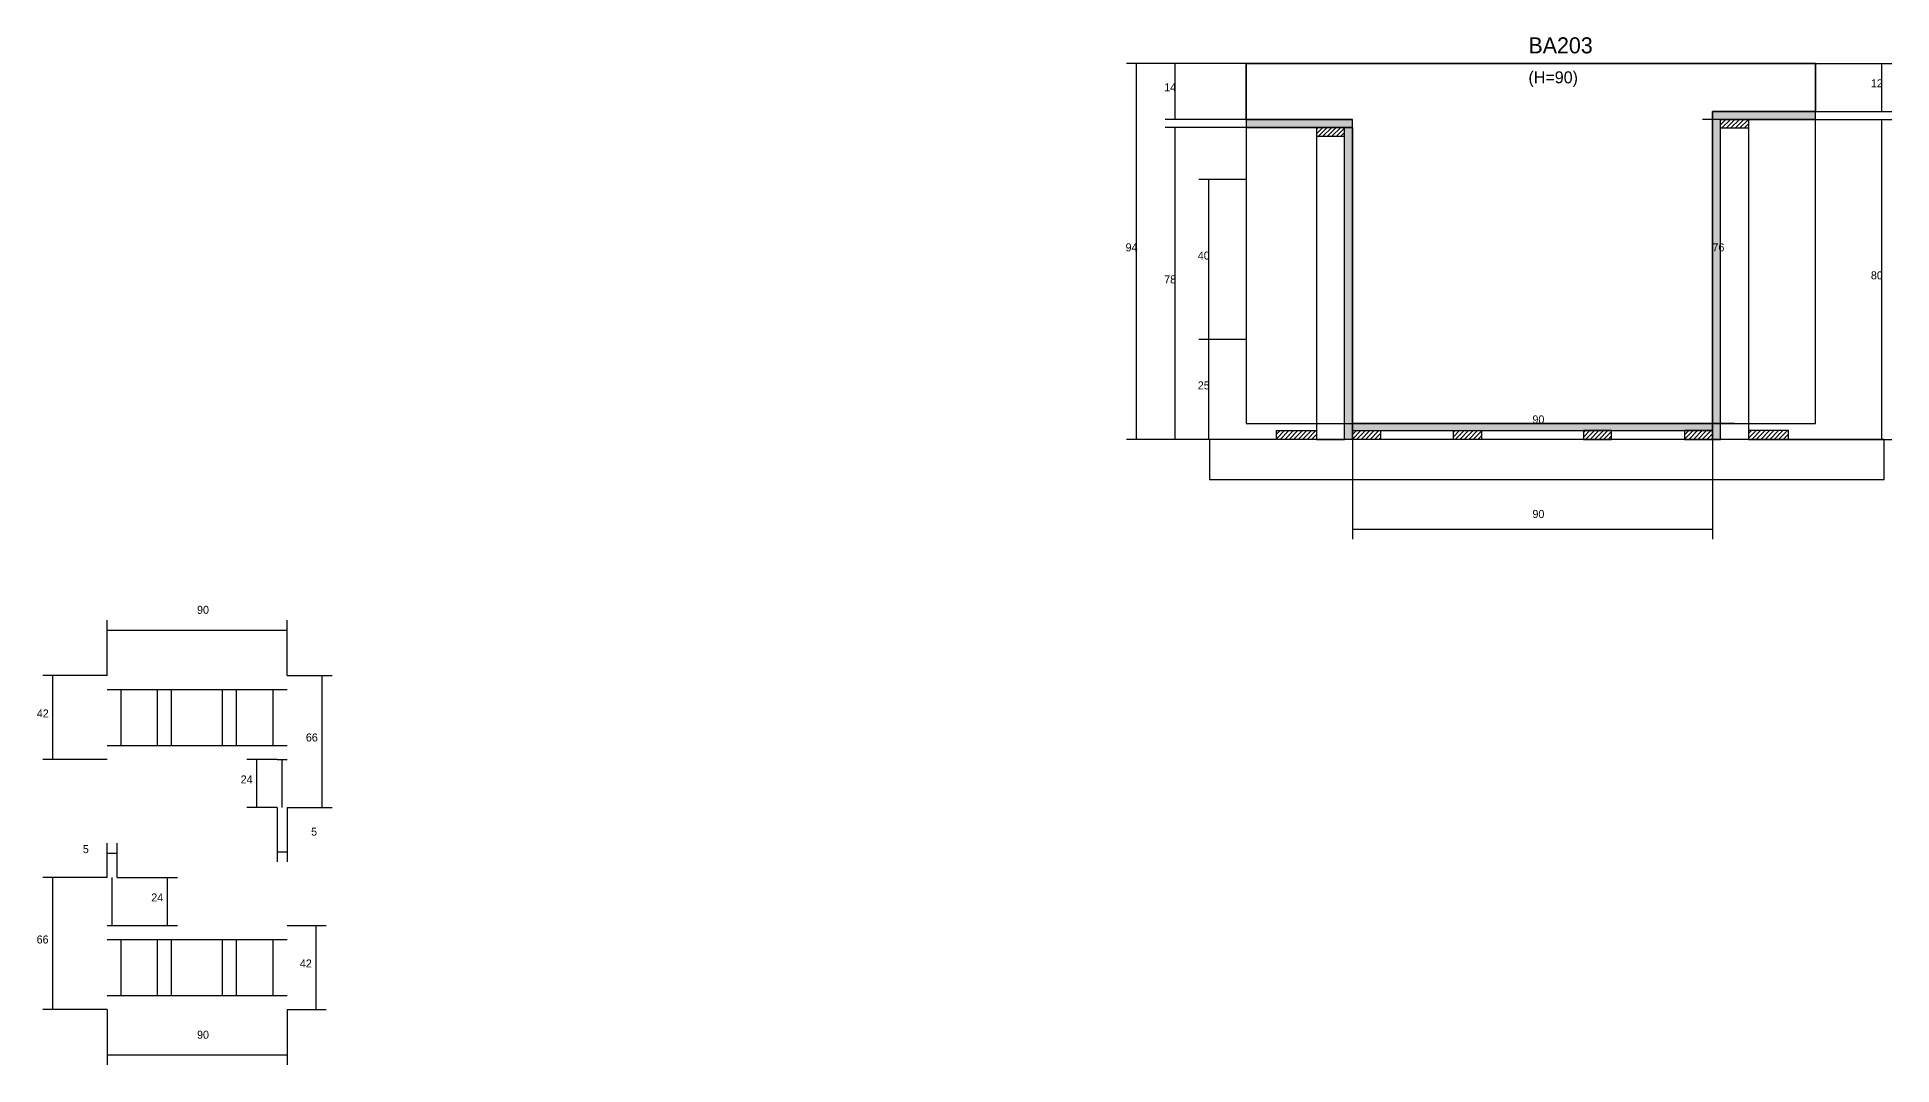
# Model space of a CAD drawing. Header units: metres. Extents: x 3887 to 5656, y 1753 to 2309.
# Drawn here: x 3887 to 4814, y 1755 to 2269 of the extents above; entities that cross this region are included whole.
import ezdxf

# ---------------------------------------------------------------- set-up
doc = ezdxf.new("R2010")
doc.units = ezdxf.units.M
for name, color, linetype in [('CONCRETO', 251, 'Continuous'), ('COTA', 241, 'Continuous'), ('Cota Seção (2x)', 4, 'Continuous'), ('Hachura', 253, 'Continuous'), ('Madeira', 126, 'Continuous'), ('Painéis', 200, 'Continuous'), ('SARR_2.2x7', 40, 'Continuous'), ('SARR_EDITAR', 141, 'Continuous'), ('Texto Seção', 7, 'Continuous')]:
    doc.layers.add(name, color=color, linetype=linetype)

msp = doc.modelspace()

# ---------------------------------------------------------------- hatches: boundary and pattern name
at = {"layer": 'Hachura'}
h = msp.add_hatch(color=8, dxfattribs=at)
h.dxf.hatch_style = 1
h.paths.add_polyline_path([(4544.3, 2223.8), (4544.3, 2227.8), (4544.3, 2227.8), (4491.2, 2227.8), (4491.2, 2227.8), (4491.2, 2223.8), (4491.2, 2223.8), (4544.3, 2223.8)])
h = msp.add_hatch(color=8, dxfattribs=at)
h.dxf.hatch_style = 1
h.paths.add_polyline_path([(4724.3, 2227.8), (4724.3, 2231.8), (4724.3, 2231.8), (4775.7, 2231.8), (4775.7, 2231.8), (4775.7, 2227.8), (4775.7, 2227.8), (4724.3, 2227.8)])
h = msp.add_hatch(color=8, dxfattribs=at)
h.dxf.hatch_style = 1
h.paths.add_polyline_path([(4728.3, 2227.8), (4724.3, 2227.8), (4724.3, 2227.8), (4724.3, 2067.8), (4724.3, 2067.8), (4728.3, 2067.8), (4728.3, 2067.8), (4728.3, 2227.8)])
h = msp.add_hatch(dxfattribs=at)
h.set_pattern_fill('ANSI31', scale=0.5)
h.paths.add_polyline_path([(4728.3, 2223.4), (4728.3, 2227.8), (4728.3, 2227.8), (4742.3, 2227.8), (4742.3, 2227.8), (4742.3, 2223.4), (4742.3, 2223.4), (4728.3, 2223.4)])
h = msp.add_hatch(dxfattribs=at)
h.set_pattern_fill('ANSI31', scale=0.5)
h.paths.add_polyline_path([(4540.3, 2219.4), (4540.3, 2223.8), (4540.3, 2223.8), (4526.3, 2223.8), (4526.3, 2223.8), (4526.3, 2219.4), (4526.3, 2219.4), (4540.3, 2219.4)])
h = msp.add_hatch(color=8, dxfattribs=at)
h.dxf.hatch_style = 1
h.paths.add_polyline_path([(4540.3, 2223.8), (4544.3, 2223.8), (4544.3, 2223.8), (4544.3, 2067.8), (4544.3, 2067.8), (4540.3, 2067.8), (4540.3, 2067.8), (4540.3, 2223.8)])
h = msp.add_hatch(dxfattribs=at)
h.set_pattern_fill('ANSI31', scale=0.5)
h.paths.add_polyline_path([(4506.3, 2067.8), (4506.3, 2072.2), (4506.3, 2072.2), (4526.3, 2072.2), (4526.3, 2072.2), (4526.3, 2067.8), (4526.3, 2067.8), (4506.3, 2067.8)])
h = msp.add_hatch(color=8, dxfattribs=at)
h.dxf.hatch_style = 1
h.paths.add_polyline_path([(4724.3, 2072.2), (4724.3, 2075.8), (4724.3, 2075.8), (4544.3, 2075.8), (4544.3, 2075.8), (4544.3, 2072.2), (4544.3, 2072.2), (4724.3, 2072.2)])
h = msp.add_hatch(dxfattribs=at)
h.set_pattern_fill('ANSI31', scale=0.5)
h.paths.add_polyline_path([(4544.3, 2067.8), (4544.3, 2072.2), (4544.3, 2072.2), (4558.3, 2072.2), (4558.3, 2072.2), (4558.3, 2067.8), (4558.3, 2067.8), (4544.3, 2067.8)])
h = msp.add_hatch(dxfattribs=at)
h.set_pattern_fill('ANSI31', scale=0.5)
h.paths.add_polyline_path([(4594.8, 2067.8), (4594.8, 2072.2), (4594.8, 2072.2), (4608.8, 2072.2), (4608.8, 2072.2), (4608.8, 2067.8), (4608.8, 2067.8), (4594.8, 2067.8)])
h = msp.add_hatch(dxfattribs=at)
h.set_pattern_fill('ANSI31', scale=0.5)
h.paths.add_polyline_path([(4673.8, 2067.8), (4673.8, 2072.2), (4673.8, 2072.2), (4659.8, 2072.2), (4659.8, 2072.2), (4659.8, 2067.8), (4659.8, 2067.8), (4673.8, 2067.8)])
h = msp.add_hatch(dxfattribs=at)
h.set_pattern_fill('ANSI31', scale=0.5)
h.paths.add_polyline_path([(4724.3, 2067.8), (4724.3, 2072.2), (4724.3, 2072.2), (4710.3, 2072.2), (4710.3, 2072.2), (4710.3, 2067.8), (4710.3, 2067.8), (4724.3, 2067.8)])
h = msp.add_hatch(dxfattribs=at)
h.set_pattern_fill('ANSI31', scale=0.5)
h.paths.add_polyline_path([(4762.3, 2067.8), (4762.3, 2072.2), (4762.3, 2072.2), (4742.3, 2072.2), (4742.3, 2072.2), (4742.3, 2067.8), (4742.3, 2067.8), (4762.3, 2067.8)])

# ---------------------------------------------------------------- linework, layer by layer
at = {"layer": 'CONCRETO'}
for points in [[(4491.2, 2227.8), (4491.2, 2255.8), (4775.8, 2255.8), (4775.8, 2231.8), (4724.3, 2231.8), (4724.3, 2075.8), (4544.3, 2075.8), (4544.3, 2227.8)], [(4491.2, 2075.8), (4775.8, 2075.8), (4775.8, 2255.8), (4491.2, 2255.8)]]:
    msp.add_lwpolyline(points, close=True, dxfattribs=at)
at = {"layer": 'COTA'}
for p, q in [((4540.3, 2255.8), (4431.4, 2255.8)), ((4436.4, 2067.8), (4436.4, 2255.8)), ((4491.2, 2255.8), (4450.7, 2255.8)), ((4455.7, 2227.8), (4455.7, 2255.8)), ((4773.5, 2255.8), (4814, 2255.8)), ((4809, 2231.8), (4809, 2255.8)), ((4491.2, 2227.8), (4450.7, 2227.8)), ((4742.3, 2227.8), (4814, 2227.8)), ((4775.8, 2231.8), (4814, 2231.8)), ((4809, 2067.8), (4809, 2227.8)), ((4526.3, 2223.8), (4450.7, 2223.8)), ((4455.7, 2067.8), (4455.7, 2223.8)), ((4491, 2197.7), (4467.5, 2197.7)), ((4472.5, 2117.7), (4472.5, 2197.7)), ((4491, 2117.7), (4467.5, 2117.7)), ((4491, 2117.7), (4467.5, 2117.7)), ((4472.5, 2067.8), (4472.5, 2117.7)), ((4510.7, 2067.8), (4431.4, 2067.8)), ((4510.7, 2067.8), (4450.7, 2067.8)), ((4491, 2067.8), (4467.5, 2067.8)), ((4544.3, 2067.8), (4544.3, 2018)), ((4724.3, 2067.8), (4724.3, 2018)), ((4757.9, 2067.8), (4814, 2067.8)), ((4544.3, 2023), (4724.3, 2023)), ((3921.7, 1949.8), (3921.7, 1977.5)), ((4011.7, 1949.8), (4011.7, 1977.5)), ((3921.7, 1972.5), (4011.7, 1972.5)), ((3921.7, 1949.8), (3889.6, 1949.8)), ((3894.6, 1907.8), (3894.6, 1949.8)), ((4011.7, 1949.8), (4034.2, 1949.8)), ((4029.2, 1883.8), (4029.2, 1949.8)), ((3921.7, 1907.8), (3889.6, 1907.8)), ((4006.7, 1907.8), (3991.5, 1907.8)), ((3996.5, 1883.8), (3996.5, 1907.8)), ((4006.7, 1883.8), (3991.5, 1883.8)), ((4006.7, 1883.8), (4006.7, 1856.6)), ((4011.7, 1883.8), (4034.2, 1883.8)), ((4011.7, 1883.8), (4011.7, 1856.6)), ((3921.7, 1848.8), (3921.7, 1866)), ((3926.7, 1848.8), (3926.7, 1866)), ((3921.7, 1861), (3926.7, 1861)), ((4006.7, 1861.6), (4011.7, 1861.6)), ((3921.7, 1848.8), (3889.6, 1848.8)), ((3894.6, 1782.8), (3894.6, 1848.8)), ((3926.7, 1848.8), (3956.9, 1848.8)), ((3951.9, 1824.8), (3951.9, 1848.8)), ((3926.7, 1824.8), (3956.9, 1824.8)), ((4011.7, 1824.8), (4031.2, 1824.8)), ((4026.2, 1782.8), (4026.2, 1824.8)), ((3921.7, 1782.8), (3889.6, 1782.8)), ((3921.7, 1782.8), (3921.7, 1755.1)), ((4011.7, 1782.8), (4031.2, 1782.8)), ((4011.7, 1782.8), (4011.7, 1755.1)), ((3921.7, 1760.1), (4011.7, 1760.1))]:
    msp.add_line(p, q, dxfattribs=at)
at = {"layer": 'Cota Seção (2x)'}
for p, q in [((4735.3, 2227.8), (4719.3, 2227.8)), ((4724.3, 2075.8), (4724.3, 2227.8)), ((4544.3, 2067.8), (4544.3, 2080.8)), ((4724.3, 2067.8), (4724.3, 2080.8)), ((4544.3, 2075.8), (4724.3, 2075.8)), ((4735.3, 2075.8), (4719.3, 2075.8))]:
    msp.add_line(p, q, dxfattribs=at)
at = {"layer": 'Madeira'}
for points in [[(4728.3, 2223.4), (4728.3, 2227.8), (4742.3, 2227.8), (4742.3, 2223.4)], [(4728.3, 2227.8), (4742.3, 2227.8), (4742.3, 2067.8), (4728.3, 2067.8)], [(4540.3, 2219.4), (4540.3, 2223.8), (4526.3, 2223.8), (4526.3, 2219.4)], [(4540.3, 2223.8), (4526.3, 2223.8), (4526.3, 2067.8), (4540.3, 2067.8)], [(4506.3, 2067.8), (4506.3, 2072.2), (4526.3, 2072.2), (4526.3, 2067.8)], [(4544.3, 2067.8), (4544.3, 2072.2), (4558.3, 2072.2), (4558.3, 2067.8)], [(4594.8, 2067.8), (4594.8, 2072.2), (4608.8, 2072.2), (4608.8, 2067.8)], [(4673.8, 2067.8), (4673.8, 2072.2), (4659.8, 2072.2), (4659.8, 2067.8)], [(4724.3, 2067.8), (4724.3, 2072.2), (4710.3, 2072.2), (4710.3, 2067.8)], [(4762.3, 2067.8), (4762.3, 2072.2), (4742.3, 2072.2), (4742.3, 2067.8)], [(4472.9, 2047.8), (4810.1, 2047.8), (4810.1, 2067.8), (4472.9, 2067.8)]]:
    msp.add_lwpolyline(points, close=True, dxfattribs=at)
at = {"layer": 'Painéis'}
for p, q in [((4491.2, 2227.8), (4544.3, 2227.8)), ((4544.3, 2223.8), (4544.3, 2227.8)), ((4724.3, 2231.8), (4775.7, 2231.8)), ((4724.3, 2227.8), (4724.3, 2231.8)), ((4724.3, 2067.8), (4724.3, 2227.8)), ((4544.3, 2067.8), (4544.3, 2223.8)), ((4544.3, 2075.8), (4724.3, 2075.8)), ((4544.3, 2072.2), (4544.3, 2075.8)), ((4724.3, 2072.2), (4724.3, 2075.8))]:
    msp.add_line(p, q, dxfattribs=at)
for points in [[(4544.3, 2223.8), (4544.3, 2227.8), (4491.2, 2227.8), (4491.2, 2223.8)], [(4724.3, 2227.8), (4724.3, 2231.8), (4775.7, 2231.8), (4775.7, 2227.8)], [(4728.3, 2227.8), (4724.3, 2227.8), (4724.3, 2067.8), (4728.3, 2067.8)], [(4540.3, 2223.8), (4544.3, 2223.8), (4544.3, 2067.8), (4540.3, 2067.8)], [(4544.3, 2223.8), (4544.3, 2223.8), (4540.3, 2223.8), (4540.3, 2223.8)], [(4724.3, 2072.2), (4724.3, 2075.8), (4544.3, 2075.8), (4544.3, 2072.2)]]:
    msp.add_lwpolyline(points, close=True, dxfattribs=at)
at = {"layer": 'SARR_2.2x7'}
for p, q in [((3921.7, 1942.8), (4011.7, 1942.8)), ((3928.7, 1914.8), (3928.7, 1942.8)), ((3946.9, 1914.8), (3946.9, 1942.8)), ((3953.9, 1914.8), (3953.9, 1942.8)), ((3979.4, 1914.8), (3979.4, 1942.8)), ((3986.4, 1914.8), (3986.4, 1942.8)), ((4004.7, 1914.8), (4004.7, 1942.8)), ((3921.7, 1914.8), (4011.7, 1914.8)), ((3921.7, 1817.8), (4011.7, 1817.8)), ((3928.7, 1789.8), (3928.7, 1817.8)), ((3946.9, 1789.8), (3946.9, 1817.8)), ((3953.9, 1789.8), (3953.9, 1817.8)), ((3979.4, 1789.8), (3979.4, 1817.8)), ((3986.4, 1789.8), (3986.4, 1817.8)), ((4004.7, 1789.8), (4004.7, 1817.8)), ((3921.7, 1789.8), (4011.7, 1789.8))]:
    msp.add_line(p, q, dxfattribs=at)
at = {"layer": 'SARR_EDITAR'}
for p, q in [((4006.7, 1907.8), (4011.7, 1907.8)), ((4009.2, 1883.8), (4009.2, 1907.8)), ((3924.2, 1824.8), (3924.2, 1848.8)), ((3921.7, 1824.8), (3926.7, 1824.8))]:
    msp.add_line(p, q, dxfattribs=at)

# ---------------------------------------------------------------- texts
at = {"layer": 'COTA'}
for s, p in [('14', (4450.2, 2241.8)), ('12', (4803.5, 2243.8)), ('94', (4430.9, 2161.8)), ('40', (4467, 2157.7)), ('80', (4803.5, 2147.8)), ('78', (4450.2, 2145.8)), ('25', (4467, 2092.8)), ('90', (4634.3, 2028.5)), ('90', (3966.7, 1980.6)), ('42', (3886.6, 1928.8)), ('66', (4021.1, 1916.8)), ('24', (3988.5, 1895.8)), ('5', (4023.7, 1869.7)), ('5', (3909.6, 1861)), ('24', (3943.8, 1836.8)), ('66', (3886.5, 1815.8)), ('42', (4018.1, 1803.8)), ('90', (3966.7, 1768.2))]:
    msp.add_text(s, height=4, dxfattribs=at).set_placement(p)
at = {"layer": 'Cota Seção (2x)'}
for s, p in [('76', (4724.3, 2161.8)), ('90', (4634.3, 2075.8))]:
    msp.add_text(s, height=4, dxfattribs=at).set_placement(p)
at = {"layer": 'Texto Seção'}
for s, height, p in [('BA203', 8, (4632.3, 2260.8)), ('(H=90)', 6, (4632.3, 2245.8))]:
    msp.add_text(s, height=height, dxfattribs=at).set_placement(p)

doc.saveas('drawing.dxf')
